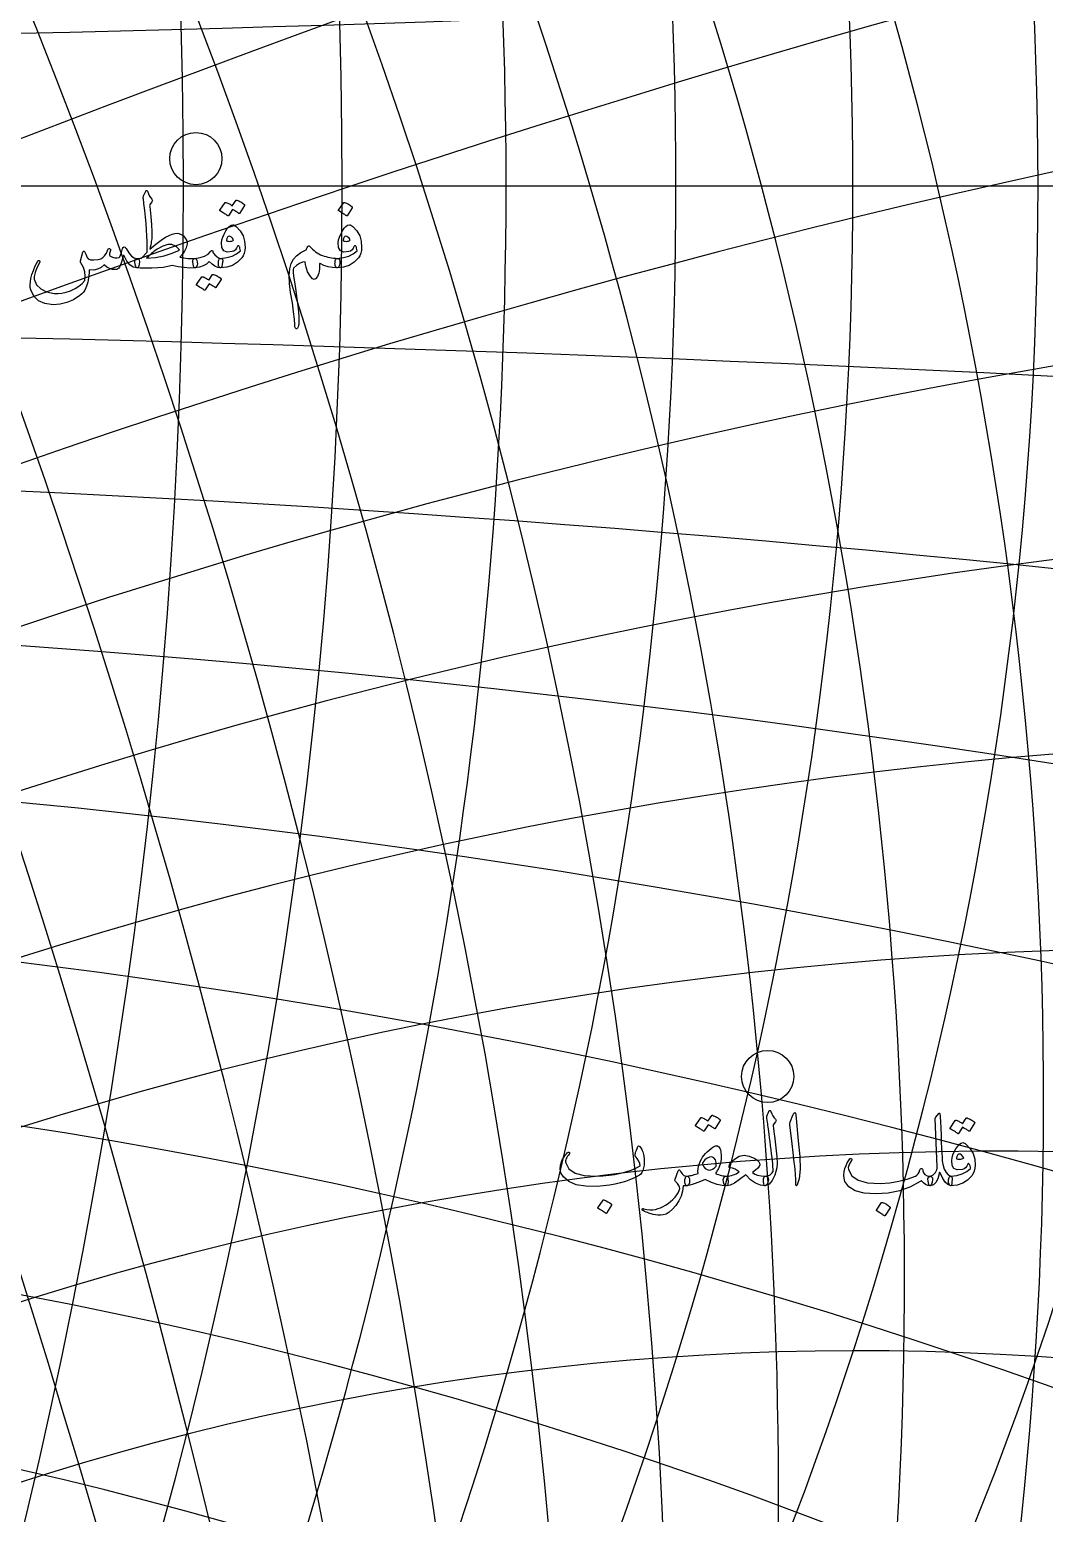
# Model space of a CAD drawing. Header units: millimetres. Extents: x -93 to 93, y -93 to 102.
# Drawn here: x 23.06 to 49.83, y -35.02 to 4.12 of the extents above; entities that cross this region are included whole.
import ezdxf

# ---------------------------------------------------------------- set-up
doc = ezdxf.new("R2010")
doc.units = ezdxf.units.MM
for name, color, linetype in [('CUT_OUTER', 1, 'Continuous'), ('ENGRAVE', 7, 'Continuous'), ('ENGRAVE_FINE', 8, 'Continuous'), ('TEXT', 5, 'Continuous')]:
    doc.layers.add(name, color=color, linetype=linetype)

msp = doc.modelspace()

# ---------------------------------------------------------------- linework, layer by layer
at = {"layer": 'CUT_OUTER'}
msp.add_arc((0.00015701156441448675, -0.00015701156441448675), 92.49984298856884, 179.91682369417126, 9.725529997695048e-05, dxfattribs=at)
at = {"layer": 'ENGRAVE'}
msp.add_lwpolyline([(-86.025, 0), (86.025, 0)], dxfattribs=at)
msp.add_lwpolyline([(-86.025, 0), (86.025, 0)], dxfattribs=at)
for centre, radius in [((0, 0), 92.5), ((0, 0), 90.23375), ((0, 0), 86.025), ((0, 0), 86.025), ((27.448223407262695, 0.7142482796384608), 0.6882), ((42.531740613020915, -23.499398480831218), 0.6882)]:
    msp.add_circle(centre, radius, dxfattribs=at)
for centre, radius, start, end in [((-15.168528515445692, 5.0011889793700714e-15), 87.3520742874712, 279.99999983752946, 80.00000016247054), ((-72.18354577202558, 9.758659094876748e-15), 112.29766206480934, 309.9999999658587, 50.000000034141294), ((-49.66655690703753, 2.7075026651397943e-15), 99.33311381407509, 299.99999995038047, 60.00000004961953), ((-31.31053940275002, 0), 91.5458928772403, 289.99999992129074, 70.00000007870972), ((-102.52060280291674, 5.6538157364751155e-15), 133.8311422056668, 319.9999999759614, 40.00000002403863), ((6.4849072553710324e-15, -495.39823081243185), 487.8720185326142, 79.99999999494844, 100.00000000505156), ((1.746591513949201e-14, -251.52027352402973), 236.35174500858403, 69.99999998957287, 110.00000001042713), ((1.1252186219478424e-14, -172.05000000000004), 148.99967072111272, 59.99999998346016, 120.00000001653984), ((-4.817300315426914e-15, -133.83114220566696), 102.5206028029169, 49.99999997596137, 130.00000002403863)]:
    msp.add_arc(centre, radius, start, end, dxfattribs=at)
at = {"layer": 'ENGRAVE_FINE'}
for centre, radius, start, end in [((-7.526212279817645, 8.119422323193695e-15), 86.3536015246665, 274.9999996725535, 85.00000032744651), ((-23.05032927888738, 3.0584866627739177e-15), 89.05963341977744, 284.9999998930846, 75.00000010691542), ((-60.23535347449013, -3.252574430796591e-15), 105.01713399820412, 304.9999999590866, 55.00000004091339), ((-40.114116292783706, 8.991473341385332e-15), 94.91808547874831, 294.9999999385643, 65.00000006143568), ((-122.85643227999053, -1.0298276959598388e-14), 149.98001059330508, 324.9999999799404, 35.00000002005959), ((-86.02499999999996, -1.1723341796468616e-14), 121.65772170314547, 314.99999997135205, 45.000000028647946), ((-6.897616614894542, -3.0111054971237197), 86.35360152466649, 298.5833330058865, 108.58333366078), ((-13.901640084243787, -6.068662150098609), 87.35207428747132, 303.5833331708634, 103.58333349580312), ((-21.125146129507776, -9.222032361257194), 89.05963341977743, 308.58333322641806, 98.58333344024845), ((6.897616614894488, 3.0111054971236766), 86.35360152466643, 118.58333300588606, 288.58333366078045), ((13.901640084243802, 6.068662150098621), 87.35207428747135, 123.5833331708634, 283.5833334958031), ((21.12514612950774, 9.22203236125717), 89.0596334197774, 128.58333322641806, 278.5833334402489), ((28.695456462856022, 12.526797518899356), 91.54589287724042, 133.58333325462377, 273.58333341204275), ((36.76375110690086, 16.04895418713696), 94.9180854787483, 138.5833332718978, 268.58333339476917), ((45.518363738590764, 19.870718093751716), 99.33311381407516, 143.58333328371396, 263.583333382953), ((55.2044454079305, 24.09910818681059), 105.01713399820419, 148.58333329241964, 258.5833333742469), ((66.15471450018525, 28.87937031206012), 112.29766206480939, 153.5833332991922, 253.58333336747432), ((78.84011867264003, 34.417093321256196), 121.65772170314563, 158.58333330468554, 248.58333336198098), ((93.95799466867241, 41.016694612257176), 133.8311422056669, 163.58333330929486, 243.58333335737166), ((112.59535833364276, 49.15270322460947), 149.9800105933053, 168.5833333132739, 238.58333335339262), ((136.55509121577236, 59.612154281255215), 172.05000000000027, 173.58333331679364, 233.58333334987333), ((169.07318010727076, 73.80769481125694), 203.55249119069325, 178.5833333199746, 228.58333334669192), ((-28.695456462855894, -12.526797518899333), 91.54589287724029, 313.58333325462377, 93.58333341204275), ((-216.61144580020107, -94.5601867434138), 251.52027352402973, 3.5833333229063555, 43.58333334376016), ((-169.07318010727133, -73.80769481125716), 203.55249119069384, 358.5833333199746, 48.583333346691916), ((-136.55509121577225, -59.61215428125522), 172.05000000000015, 353.58333331679364, 53.58333334987333), ((-112.59535833364265, -49.15270322460939), 149.98001059330514, 348.5833333132739, 58.58333335339262), ((-93.95799466867234, -41.01669461225713), 133.83114220566682, 343.58333330929486, 63.58333335737166), ((-78.84011867263983, -34.41709332125613), 121.65772170314541, 338.58333330468554, 68.58333336198143), ((-66.1547145001852, -28.879370312060082), 112.29766206480932, 333.5833332991922, 73.58333336747432), ((-55.204445407930365, -24.099108186810522), 105.01713399820405, 328.58333329241964, 78.58333337424688), ((-45.518363738590594, -19.87071809375166), 99.333113814075, 323.5833332837135, 83.58333338295301), ((-36.7637511069009, -16.04895418713698), 94.91808547874834, 318.5833332718978, 88.58333339476917), ((216.61144580020022, 94.56018674341345), 251.52027352402882, 183.58333332290636, 223.58333334376016), ((294.23532856105226, 128.4463409237675), 332.3750768260687, 188.58333332565712, 218.5833333410094), ((447.12453168464526, 195.18903563692598), 495.3982308124308, 193.58333332828192, 213.5833333383846), ((901.1466799841849, 393.38917677097555), 987.0261819587486, 198.58333333082714, 208.58333333583982), ((-901.1466799841866, -393.3891767709763), 987.0261819587504, 18.583333330827145, 28.583333335839825), ((-447.1245316846461, -195.18903563692638), 495.3982308124318, 13.583333328281924, 33.58333333838459), ((-294.23532856105163, -128.44634092376725), 332.3750768260681, 8.583333325657122, 38.58333334100939), ((-81.43778070426366, 186.55161361913161), 184.48120783683498, 268.5833333199746, 318.5833333466919), ((-100.62884889351231, 230.51308588444456), 236.35174500858386, 273.58333332290636, 313.58333334376016), ((-132.97743721920946, 304.6148270943921), 321.0496707211132, 278.5833333256571, 308.5833333410094), ((-198.20014113404963, 454.0221482995396), 487.872018532613, 283.5833333282819, 303.5833333383846), ((-394.89185951755303, 904.5889139044538), 983.2702493450466, 288.58333333082714, 298.5833333358398), ((394.89185951755076, -904.5889139044488), 983.2702493450412, 108.58333333082714, 118.58333333583982), ((198.20014113404963, -454.0221482995397), 487.87201853261314, 103.58333332828192, 123.58333333838459), ((132.97743721920935, -304.61482709439184), 321.0496707211129, 98.58333332565712, 128.5833333410094), ((1.923871620019768e-14, 987.0261819587494), 983.2702493450446, 264.99999999749366, 275.00000000250634), ((100.62884889351226, -230.5130858844444), 236.3517450085837, 93.58333332290636, 133.58333334376016), ((81.43778070426364, -186.5516136191316), 184.48120783683495, 88.5833333199746, 138.58333334669192), ((5.496776057199332e-15, -987.0261819587483), 983.2702493450436, 84.99999999749366, 95.00000000250634), ((68.83418664251226, -157.68023734527978), 148.99967072111264, 83.58333331679364, 143.58333334987333), ((-5.035503451025161e-15, -332.37507682606844), 321.0496707211127, 74.99999999232364, 105.00000000767636), ((60.00437106553631, -137.45355226620111), 122.85643227999033, 78.5833333132739, 148.58333335339262), ((-3.2206949119890005e-15, -203.55249119069396), 184.48120783683504, 64.99999998664111, 115.00000001335889), ((53.5434921311566, -122.6534511315285), 102.52060280291698, 73.58333330929486, 153.58333335737166), ((48.673120152380925, -111.4967650859517), 86.02500000000002, 68.58333330468554, 158.58333336198143), ((-2.557904218953112e-15, -149.9800105933048), 122.85643227999023, 54.99999997994041, 125.00000002005959), ((44.92832449919704, -102.91846560708598), 72.18354577202547, 63.58333329919219, 163.58333336747478)]:
    msp.add_arc(centre, radius, start, end, dxfattribs=at)
at = {"layer": 'TEXT'}
for points in [[(26.8211, -2.101), (26.7097, -2.1315), (26.5838, -2.1537), (26.4433, -2.1676), (26.2883, -2.1731), (26.2105, -2.1742), (26.1409, -2.1745), (26.0794, -2.1742), (26.026, -2.1731), (25.9809, -2.1718), (25.9438, -2.1704), (25.9149, -2.169), (25.8942, -2.1676), (25.8833, -2.1615), (25.8727, -2.1489), (25.8625, -2.1296), (25.8526, -2.1038), (25.8333, -2.0255), (25.8339, -1.9685), (25.8542, -1.9326), (25.8942, -1.9178), (26.0135, -1.9151), (26.1662, -1.7513), (26.166, -1.6147), (26.1627, -1.4711), (26.1563, -1.3205), (26.1467, -1.163), (26.1341, -0.9988), (26.1183, -0.828), (26.0994, -0.6505), (26.0774, -0.4665), (26.0747, -0.4402), (26.0722, -0.4166), (26.0698, -0.3958), (26.0677, -0.3777), (26.0655, -0.3625), (26.0632, -0.35), (26.0606, -0.3403), (26.0579, -0.3333), (26.0579, -0.307), (26.069, -0.2667), (26.0912, -0.2126), (26.1245, -0.1446), (26.1291, -0.1373), (26.1343, -0.1321), (26.1402, -0.129), (26.1467, -0.128), (26.1533, -0.1292), (26.1592, -0.1328), (26.1644, -0.1389), (26.1689, -0.1474), (26.1981, -0.2166), (26.2272, -0.2743), (26.2564, -0.3207), (26.2855, -0.3555), (26.298, -0.3715), (26.3021, -0.3888), (26.298, -0.4075), (26.2855, -0.4277), (26.2383, -0.4887), (26.2326, -0.4988), (26.2293, -0.5123), (26.2284, -0.5293), (26.23, -0.5498), (26.2607, -0.812), (26.2806, -1.0326), (26.2898, -1.2116), (26.2883, -1.349), (26.2862, -1.3735), (26.2827, -1.4027), (26.2779, -1.4366), (26.2716, -1.4752), (26.2642, -1.5183), (26.2557, -1.5658), (26.2461, -1.6175), (26.2355, -1.6736), (26.3953, -1.5437), (26.5332, -1.4398), (26.6492, -1.362), (26.7434, -1.3101), (26.8251, -1.2766), (26.8953, -1.2567), (26.9541, -1.2503), (27.0014, -1.2574), (27.0634, -1.2832), (27.1187, -1.3247), (27.1674, -1.3817), (27.2096, -1.4544), (27.2151, -1.4688), (27.2179, -1.487), (27.2179, -1.509), (27.2151, -1.5349), (27.1888, -1.6367), (27.1485, -1.7284), (27.0944, -1.8101), (27.0264, -1.8818), (27.0788, -1.8945), (27.1305, -1.905), (27.1815, -1.9132), (27.2318, -1.9192), (27.2814, -1.9228), (27.3303, -1.9237), (27.3785, -1.9221), (27.426, -1.9178), (27.4437, -1.9189), (27.4579, -1.9276), (27.4687, -1.9439), (27.476, -1.9678), (27.4852, -2.0179), (27.4878, -2.0601), (27.4838, -2.0942), (27.4732, -2.1204), (27.4588, -2.1411), (27.4461, -2.1558), (27.4352, -2.1646), (27.426, -2.1676), (27.2862, -2.1718), (27.1388, -2.162), (26.9838, -2.1385), (26.8211, -2.101)], [(28.5083, -0.386), (28.5117, -0.3826), (28.5166, -0.3805), (28.5228, -0.3798), (28.5305, -0.3805), (28.5578, -0.3907), (28.5842, -0.402), (28.6098, -0.4143), (28.6345, -0.4277), (28.6586, -0.4422), (28.6821, -0.4582), (28.705, -0.4755), (28.7275, -0.4943), (28.7318, -0.5), (28.7337, -0.5061), (28.7332, -0.5125), (28.7303, -0.5192), (28.5971, -0.7301), (28.5934, -0.7329), (28.5881, -0.7329), (28.5809, -0.7301), (28.5721, -0.7246), (28.566, -0.7195), (28.5561, -0.7124), (28.5424, -0.7035), (28.5249, -0.6927), (28.5034, -0.6798), (28.4777, -0.6646), (28.4479, -0.6471), (28.4139, -0.6275), (28.3085, -0.7912), (28.3036, -0.7962), (28.2974, -0.7974), (28.2897, -0.7948), (28.2807, -0.7884), (28.2729, -0.7829), (28.2606, -0.7745), (28.2438, -0.7634), (28.2224, -0.7496), (28.1963, -0.7329), (28.1649, -0.7135), (28.1283, -0.6913), (28.0865, -0.6663), (28.0821, -0.6622), (28.0802, -0.658), (28.0807, -0.6538), (28.0837, -0.6497), (28.2197, -0.4471), (28.2231, -0.4436), (28.228, -0.4415), (28.2342, -0.4408), (28.2419, -0.4415), (28.2651, -0.4491), (28.2877, -0.4578), (28.3095, -0.4678), (28.3307, -0.479), (28.3511, -0.4912), (28.3709, -0.5043), (28.39, -0.5183), (28.4084, -0.5331)], [(31.3499, -0.4471), (31.3533, -0.4436), (31.3582, -0.4415), (31.3644, -0.4408), (31.3721, -0.4415), (31.426, -0.4634), (31.4768, -0.4901), (31.5245, -0.5217), (31.5691, -0.5581), (31.5734, -0.5636), (31.5753, -0.5692), (31.5748, -0.5747), (31.5719, -0.5803), (31.4414, -0.7912), (31.4366, -0.7962), (31.4303, -0.7974), (31.4227, -0.7948), (31.4137, -0.7884), (31.4059, -0.7829), (31.3936, -0.7745), (31.3768, -0.7634), (31.3554, -0.7496), (31.3292, -0.7329), (31.2978, -0.7135), (31.2612, -0.6913), (31.2194, -0.6663), (31.2139, -0.6622), (31.2111, -0.658), (31.2111, -0.6538), (31.2139, -0.6497)], [(28.4195, -1.0326), (28.4386, -1.0354), (28.4597, -1.0437), (28.483, -1.0576), (28.5083, -1.077), (28.6167, -1.1925), (28.6921, -1.3226), (28.7346, -1.4672), (28.7441, -1.6265), (28.7356, -1.7094), (28.7185, -1.7833), (28.6926, -1.8481), (28.6581, -1.904), (28.5463, -2.0193), (28.416, -2.1017), (28.2674, -2.1511), (28.1003, -2.1676), (28.0835, -2.1636), (28.0691, -2.1516), (28.0572, -2.1317), (28.0476, -2.1038), (28.0441, -2.0883), (28.0417, -2.0725), (28.0406, -2.0564), (28.0407, -2.0399), (28.0416, -2.0236), (28.0431, -2.008), (28.0451, -1.9931), (28.0476, -1.9789), (28.0551, -1.9543), (28.0664, -1.9359), (28.0814, -1.9237), (28.1003, -1.9178), (28.263, -1.896), (28.4042, -1.8554), (28.5239, -1.7961), (28.622, -1.718), (28.6174, -1.679), (28.6116, -1.648), (28.6049, -1.6249), (28.5971, -1.6098), (28.5877, -1.5968), (28.579, -1.5883), (28.5711, -1.5843), (28.5638, -1.5848), (28.5587, -1.5866), (28.5548, -1.589), (28.5518, -1.5921), (28.5499, -1.5959), (28.5232, -1.6507), (28.4902, -1.6931), (28.451, -1.7229), (28.4056, -1.7402), (28.2736, -1.7505), (28.1829, -1.7146), (28.1335, -1.6325), (28.1253, -1.5044), (28.1364, -1.4308), (28.1586, -1.3545), (28.1919, -1.2754), (28.2363, -1.1936), (28.2832, -1.1231), (28.3293, -1.0729), (28.3747, -1.0427), (28.4195, -1.0326)], [(31.4969, -1.0326), (31.516, -1.0354), (31.5372, -1.0437), (31.5604, -1.0576), (31.5857, -1.077), (31.6941, -1.1925), (31.7696, -1.3226), (31.8121, -1.4672), (31.8216, -1.6265), (31.8131, -1.7094), (31.796, -1.7833), (31.7701, -1.8481), (31.7356, -1.904), (31.6237, -2.0193), (31.4935, -2.1017), (31.3448, -2.1511), (31.1778, -2.1676), (31.161, -2.1636), (31.1466, -2.1516), (31.1346, -2.1317), (31.1251, -2.1038), (31.1215, -2.0883), (31.1192, -2.0725), (31.1181, -2.0564), (31.1182, -2.0399), (31.1191, -2.0236), (31.1206, -2.008), (31.1226, -1.9931), (31.1251, -1.9789), (31.1326, -1.9543), (31.1438, -1.9359), (31.1589, -1.9237), (31.1778, -1.9178), (31.3405, -1.896), (31.4817, -1.8554), (31.6014, -1.7961), (31.6995, -1.718), (31.6948, -1.679), (31.6891, -1.648), (31.6824, -1.6249), (31.6745, -1.6098), (31.6652, -1.5968), (31.6565, -1.5883), (31.6485, -1.5843), (31.6412, -1.5848), (31.6362, -1.5866), (31.6322, -1.589), (31.6293, -1.5921), (31.6274, -1.5959), (31.6007, -1.6507), (31.5677, -1.6931), (31.5285, -1.7229), (31.4831, -1.7402), (31.3511, -1.7505), (31.2604, -1.7146), (31.2109, -1.6325), (31.2028, -1.5044), (31.2139, -1.4308), (31.2361, -1.3545), (31.2694, -1.2754), (31.3138, -1.1936), (31.3606, -1.1231), (31.4068, -1.0729), (31.4522, -1.0427), (31.4969, -1.0326)], [(26.9126, -1.5932), (26.8167, -1.5495), (26.7038, -1.5488), (26.5739, -1.5911), (26.427, -1.6764), (26.3886, -1.7033), (26.3511, -1.7312), (26.3144, -1.7602), (26.2786, -1.7902), (26.2436, -1.8209), (26.2095, -1.8519), (26.1763, -1.8833), (26.144, -1.9151), (26.3847, -1.8911), (26.6102, -1.8471), (26.8204, -1.7829), (27.0153, -1.6986), (26.9985, -1.6733), (26.9758, -1.6473), (26.9472, -1.6206), (26.9126, -1.5932)], [(28.3279, -1.3323), (28.3003, -1.3401), (28.2786, -1.3608), (28.2629, -1.3942), (28.253, -1.4405), (28.2531, -1.4478), (28.2537, -1.453), (28.2545, -1.4561), (28.2557, -1.4572), (28.2837, -1.464), (28.3119, -1.4676), (28.3406, -1.4681), (28.3695, -1.4655), (28.395, -1.4601), (28.416, -1.4523), (28.4325, -1.4421), (28.4444, -1.4294), (28.4132, -1.3849), (28.3834, -1.3538), (28.355, -1.3363), (28.3279, -1.3323)], [(31.4054, -1.3323), (31.3778, -1.3401), (31.3561, -1.3608), (31.3403, -1.3942), (31.3304, -1.4405), (31.3306, -1.4478), (31.3311, -1.453), (31.332, -1.4561), (31.3332, -1.4572), (31.3611, -1.464), (31.3894, -1.4676), (31.418, -1.4681), (31.447, -1.4655), (31.4725, -1.4601), (31.4935, -1.4523), (31.51, -1.4421), (31.5219, -1.4294), (31.4907, -1.3849), (31.4609, -1.3538), (31.4324, -1.3363), (31.4054, -1.3323)], [(25.5113, -1.6598), (25.5166, -1.6457), (25.5245, -1.6341), (25.5347, -1.6249), (25.5473, -1.6181), (25.5638, -1.6155), (25.58, -1.6216), (25.5957, -1.6364), (25.6112, -1.6598), (25.6799, -1.7737), (25.7499, -1.8547), (25.8214, -1.9028), (25.8942, -1.9178), (25.9293, -1.9265), (25.9511, -1.9553), (25.9598, -2.0042), (25.9553, -2.0732), (25.9463, -2.1145), (25.9331, -2.144), (25.9157, -2.1617), (25.8942, -2.1676), (25.7962, -2.148), (25.7076, -2.0892), (25.6283, -1.9912), (25.5584, -1.854), (25.5527, -1.8417), (25.5467, -1.8381), (25.5402, -1.8431), (25.5335, -1.8568), (25.501, -1.9591), (25.4731, -2.0413), (25.4497, -2.1034), (25.4308, -2.1454), (25.4119, -2.1757), (25.3885, -2.1974), (25.3606, -2.2104), (25.3281, -2.2148), (25.249, -2.208), (25.1727, -2.1849), (25.0992, -2.1456), (25.0284, -2.0899), (24.9486, -2.1596), (24.8564, -2.2051), (24.7516, -2.2262), (24.6344, -2.2231), (24.6306, -2.2959), (24.6247, -2.3646), (24.6167, -2.4291), (24.6066, -2.4895), (24.5945, -2.5459), (24.5803, -2.5984), (24.564, -2.6471), (24.5456, -2.6921), (24.5157, -2.7519), (24.479, -2.8065), (24.4353, -2.856), (24.3846, -2.9002), (24.2178, -3.0077), (24.0447, -3.0833), (23.8654, -3.127), (23.6798, -3.1388), (23.4671, -3.1092), (23.2982, -3.0341), (23.173, -2.9135), (23.0915, -2.7476), (23.0793, -2.6891), (23.0762, -2.6192), (23.0821, -2.5379), (23.097, -2.4451), (23.1227, -2.3429), (23.1608, -2.2335), (23.2115, -2.1168), (23.2746, -1.9928), (23.2803, -1.9843), (23.2864, -1.9782), (23.2928, -1.9746), (23.2996, -1.9733), (23.3086, -1.9742), (23.3162, -1.9768), (23.3225, -1.9811), (23.3273, -1.9872), (23.3305, -1.9943), (23.3315, -2.0018), (23.3305, -2.0096), (23.3273, -2.0177), (23.254, -2.1667), (23.2059, -2.2918), (23.1832, -2.3929), (23.1858, -2.4701), (23.2465, -2.614), (23.3537, -2.724), (23.5074, -2.7999), (23.7075, -2.8419), (23.8066, -2.8457), (23.9122, -2.835), (24.0244, -2.8097), (24.1432, -2.7698), (24.2622, -2.7163), (24.3638, -2.6532), (24.4481, -2.5804), (24.515, -2.4978), (24.5315, -2.3879), (24.5199, -2.2744), (24.4802, -2.1575), (24.4124, -2.0372), (24.4056, -2.0235), (24.402, -2.0101), (24.4014, -1.9971), (24.404, -1.9844), (24.4679, -1.7541), (24.4769, -1.7333), (24.4873, -1.7236), (24.4991, -1.725), (24.5123, -1.7375), (24.53, -1.7711), (24.547, -1.8082), (24.5633, -1.8488), (24.5789, -1.8929), (24.6077, -1.9305), (24.6663, -1.9518), (24.7547, -1.9569), (24.873, -1.9456), (24.937, -1.9274), (24.993, -1.8949), (25.0411, -1.8483), (25.0811, -1.7874), (25.0865, -1.7788), (25.0916, -1.7697), (25.0962, -1.7601), (25.1006, -1.75), (25.1047, -1.7395), (25.1089, -1.7288), (25.1131, -1.718), (25.1172, -1.7069), (25.1257, -1.6861), (25.1346, -1.6709), (25.1438, -1.6612), (25.1533, -1.657), (25.1616, -1.6568), (25.1699, -1.6591), (25.1783, -1.6638), (25.1866, -1.6709), (25.1935, -1.6783), (25.1977, -1.6868), (25.1991, -1.6964), (25.1977, -1.7069), (25.1699, -1.7874), (25.1665, -1.8119), (25.1699, -1.8325), (25.1804, -1.8493), (25.1977, -1.8623), (25.2523, -1.8871), (25.308, -1.9005), (25.3647, -1.9024), (25.4225, -1.8929), (25.4416, -1.8752), (25.4627, -1.8304), (25.486, -1.7586), (25.5113, -1.6598)], [(28.1003, -1.9178), (28.1224, -1.925), (28.1385, -1.9324), (28.1487, -1.9402), (28.1531, -1.9484), (28.1552, -1.9609), (28.1558, -1.9761), (28.1552, -1.9942), (28.1531, -2.015), (28.1425, -2.0817), (28.1302, -2.1294), (28.1161, -2.1581), (28.1003, -2.1676), (28.0254, -2.157), (27.9505, -2.1253), (27.8756, -2.0724), (27.8006, -1.9983), (27.7292, -2.0661), (27.6425, -2.1169), (27.5405, -2.1508), (27.4232, -2.1676), (27.4106, -2.165), (27.4004, -2.1572), (27.3925, -2.1442), (27.3872, -2.126), (27.365, -2.0094), (27.3625, -1.9964), (27.3636, -1.9824), (27.3681, -1.9673), (27.3761, -1.9511), (27.3853, -1.9387), (27.3962, -1.9289), (27.4089, -1.922), (27.4232, -1.9178), (27.5634, -1.897), (27.6785, -1.8596), (27.7687, -1.8055), (27.8339, -1.7347), (27.8416, -1.725), (27.8506, -1.718), (27.861, -1.7139), (27.8728, -1.7125), (27.8837, -1.7141), (27.8915, -1.7187), (27.8962, -1.7265), (27.8978, -1.7375), (27.8981, -1.7479), (27.8992, -1.7569), (27.9009, -1.7645), (27.9033, -1.7708), (27.95, -1.8268), (27.9984, -1.87), (28.0485, -1.9003), (28.1003, -1.9178)], [(30.4535, -1.6015), (30.4891, -1.6405), (30.5264, -1.6771), (30.5654, -1.7113), (30.6062, -1.743), (30.6487, -1.772), (30.6929, -1.7978), (30.7389, -1.8205), (30.7865, -1.8401), (30.8351, -1.8571), (30.8837, -1.8721), (30.9322, -1.8849), (30.9808, -1.8956), (31.0295, -1.9043), (31.0786, -1.9109), (31.128, -1.9154), (31.1778, -1.9178), (31.2155, -1.9277), (31.2396, -1.9518), (31.2501, -1.9902), (31.2472, -2.0427), (31.2356, -2.0973), (31.2201, -2.1364), (31.2009, -2.1598), (31.1778, -2.1676), (31.0547, -2.1607), (30.9378, -2.1398), (30.8271, -2.1052), (30.7227, -2.0566), (30.7179, -2.055), (30.7144, -2.0559), (30.7123, -2.0592), (30.7116, -2.0649), (30.7092, -2.1997), (30.6908, -2.3098), (30.6565, -2.3953), (30.6062, -2.4562), (30.5867, -2.4675), (30.5673, -2.4708), (30.5479, -2.4661), (30.5285, -2.4534), (30.4901, -2.4149), (30.4553, -2.3716), (30.4242, -2.3233), (30.3967, -2.2703), (30.3733, -2.2123), (30.3547, -2.1496), (30.3407, -2.0819), (30.3314, -2.0094), (30.2583, -2.0207), (30.183, -2.0517), (30.1056, -2.1026), (30.0262, -2.1731), (30.016, -2.2082), (30.0158, -2.28), (30.0257, -2.3885), (30.0456, -2.5339), (30.0814, -2.773), (30.1108, -2.9852), (30.1341, -3.1705), (30.1511, -3.3289), (30.162, -3.4603), (30.167, -3.5645), (30.1662, -3.6414), (30.1594, -3.6911), (30.1507, -3.7209), (30.1414, -3.7438), (30.1313, -3.7597), (30.1205, -3.7688), (30.1084, -3.7731), (30.097, -3.7722), (30.0862, -3.7662), (30.0761, -3.7549), (30.0676, -3.7395), (30.0616, -3.7209), (30.0579, -3.6992), (30.0567, -3.6744), (30.0468, -3.5197), (30.0255, -3.3248), (29.9927, -3.0896), (29.9485, -2.8142), (29.9171, -2.5781), (29.909, -2.3722), (29.924, -2.1966), (29.9624, -2.051), (30.0213, -1.9425), (30.1067, -1.8471), (30.2184, -1.7649), (30.3564, -1.6958), (30.3653, -1.6705), (30.3752, -1.6473), (30.3861, -1.6261), (30.398, -1.607), (30.4109, -1.5921), (30.4244, -1.5862), (30.4386, -1.5893), (30.4535, -1.6015)], [(27.8894, -2.3452), (27.8929, -2.3417), (27.8978, -2.3396), (27.904, -2.3389), (27.9116, -2.3396), (27.939, -2.3499), (27.9654, -2.3611), (27.991, -2.3735), (28.0157, -2.3868), (28.0397, -2.4014), (28.0632, -2.4173), (28.0862, -2.4347), (28.1087, -2.4534), (28.113, -2.4591), (28.1149, -2.4652), (28.1144, -2.4716), (28.1114, -2.4784), (27.9782, -2.6893), (27.9746, -2.6921), (27.9692, -2.6921), (27.9621, -2.6893), (27.9533, -2.6837), (27.9472, -2.6786), (27.9373, -2.6716), (27.9236, -2.6627), (27.9061, -2.6518), (27.8846, -2.6389), (27.8589, -2.6237), (27.8291, -2.6063), (27.7951, -2.5866), (27.6896, -2.7503), (27.6848, -2.7554), (27.6785, -2.7566), (27.6709, -2.754), (27.6619, -2.7476), (27.6541, -2.742), (27.6418, -2.7337), (27.625, -2.7226), (27.6036, -2.7087), (27.5774, -2.6921), (27.546, -2.6726), (27.5094, -2.6504), (27.4676, -2.6255), (27.4633, -2.6213), (27.4614, -2.6171), (27.4619, -2.613), (27.4649, -2.6088), (27.6008, -2.4062), (27.6043, -2.4028), (27.6092, -2.4007), (27.6154, -2.4), (27.623, -2.4007), (27.6463, -2.4082), (27.6688, -2.417), (27.6907, -2.427), (27.7118, -2.4382), (27.7323, -2.4504), (27.7521, -2.4635), (27.7712, -2.4774), (27.7895, -2.4923)], [(41.0554, -24.5303), (41.0589, -24.5268), (41.0638, -24.5248), (41.07, -24.5241), (41.0776, -24.5248), (41.105, -24.535), (41.1314, -24.5463), (41.157, -24.5586), (41.1817, -24.5719), (41.2057, -24.5865), (41.2292, -24.6025), (41.2522, -24.6198), (41.2747, -24.6385), (41.279, -24.6443), (41.2809, -24.6503), (41.2804, -24.6567), (41.2774, -24.6635), (41.1442, -24.8744), (41.1406, -24.8772), (41.1352, -24.8772), (41.1281, -24.8744), (41.1193, -24.8689), (41.1132, -24.8637), (41.1033, -24.8567), (41.0896, -24.8478), (41.0721, -24.8369), (41.0506, -24.824), (41.0249, -24.8089), (40.9951, -24.7914), (40.9611, -24.7717), (40.8556, -24.9355), (40.8508, -24.9405), (40.8445, -24.9417), (40.8369, -24.9391), (40.8279, -24.9327), (40.8201, -24.9271), (40.8078, -24.9188), (40.7909, -24.9077), (40.7696, -24.8938), (40.7434, -24.8772), (40.712, -24.8578), (40.6754, -24.8356), (40.6336, -24.8106), (40.6293, -24.8064), (40.6274, -24.8023), (40.6279, -24.7981), (40.6309, -24.7939), (40.7668, -24.5914), (40.7703, -24.5879), (40.7752, -24.5858), (40.7814, -24.5851), (40.789, -24.5858), (40.8123, -24.5934), (40.8348, -24.6021), (40.8567, -24.6121), (40.8778, -24.6233), (40.8983, -24.6355), (40.9181, -24.6486), (40.9372, -24.6626), (40.9555, -24.6774)], [(42.5123, -24.5497), (42.531, -24.5045), (42.5456, -24.4686), (42.556, -24.442), (42.5623, -24.4249), (42.5671, -24.4139), (42.5734, -24.4061), (42.581, -24.4014), (42.59, -24.3999), (42.6002, -24.4016), (42.6087, -24.4068), (42.6155, -24.4155), (42.6205, -24.4276), (42.6436, -24.4871), (42.6712, -24.5407), (42.7033, -24.5884), (42.7399, -24.6302), (42.7501, -24.6436), (42.753, -24.6587), (42.7487, -24.6755), (42.7371, -24.694), (42.676, -24.7801), (42.6802, -24.8186), (42.6844, -24.8564), (42.6885, -24.8935), (42.6927, -24.9299), (42.6969, -24.9656), (42.701, -25.0007), (42.7052, -25.035), (42.7093, -25.0687), (42.7477, -25.3802), (42.7711, -25.6237), (42.7796, -25.7992), (42.7732, -25.9067), (42.7208, -26.1018), (42.6525, -26.246), (42.5682, -26.3391), (42.4679, -26.3812), (42.4651, -26.3812), (42.4624, -26.3812), (42.4596, -26.3812), (42.4568, -26.3812), (42.4403, -26.3656), (42.4298, -26.3299), (42.4251, -26.2741), (42.4263, -26.1981), (42.4289, -26.17), (42.4367, -26.1495), (42.4497, -26.1367), (42.4679, -26.1315), (42.5383, -26.1174), (42.597, -26.0919), (42.6438, -26.055), (42.6788, -26.0066), (42.6765, -25.9485), (42.6722, -25.8824), (42.6661, -25.8084), (42.658, -25.7263), (42.6482, -25.6367), (42.6368, -25.5397), (42.6239, -25.4355), (42.6094, -25.324), (42.5961, -25.2143), (42.5838, -25.1158), (42.5725, -25.0284), (42.5623, -24.9521), (42.5534, -24.8869), (42.5463, -24.8328), (42.5409, -24.7898), (42.5373, -24.7579), (42.5095, -24.5997), (42.5087, -24.5841), (42.5088, -24.5705), (42.5101, -24.5591), (42.5123, -24.5497)], [(43.2005, -24.522), (43.2271, -24.4706), (43.2484, -24.4526), (43.2645, -24.4679), (43.2754, -24.5164), (43.3393, -25.1963), (43.3772, -25.6136), (43.3857, -25.9469), (43.3648, -26.1964), (43.3143, -26.3618), (43.3051, -26.3753), (43.2969, -26.3826), (43.2898, -26.3837), (43.2838, -26.3785), (43.2789, -26.3703), (43.2754, -26.3597), (43.2734, -26.3467), (43.2727, -26.3313), (43.2727, -26.2111), (43.2671, -26.0836), (43.256, -25.9489), (43.2394, -25.8068), (43.2357, -25.7697), (43.2248, -25.6694), (43.2066, -25.5061), (43.1811, -25.2796), (43.12, -24.7773), (43.1187, -24.7506), (43.12, -24.7259), (43.1242, -24.7034), (43.1311, -24.6829)], [(47.3658, -26.1315), (47.3804, -26.1396), (47.3908, -26.1558), (47.397, -26.1799), (47.3991, -26.212), (47.3949, -26.2871), (47.388, -26.3403), (47.3783, -26.3717), (47.3658, -26.3812), (47.2893, -26.353), (47.218, -26.2904), (47.1519, -26.1934), (47.0911, -26.0621), (47.0784, -26.0377), (47.0682, -26.0309), (47.0604, -26.0418), (47.055, -26.0704), (47.0234, -26.2043), (46.9731, -26.3008), (46.9041, -26.3597), (46.8163, -26.3812), (46.8082, -26.3793), (46.8004, -26.3736), (46.7929, -26.3641), (46.7858, -26.3507), (46.7627, -26.2652), (46.7601, -26.2002), (46.778, -26.1556), (46.8163, -26.1315), (46.862, -26.1138), (46.9017, -26.0912), (46.9355, -26.0638), (46.9634, -26.0316), (46.9815, -25.999), (46.9939, -25.9622), (47.0009, -25.9213), (47.0023, -25.8762), (46.9551, -24.6191), (46.9558, -24.6026), (46.9579, -24.5893), (46.9613, -24.579), (46.9662, -24.5719), (47.0467, -24.4776), (47.059, -24.467), (47.0682, -24.4658), (47.0742, -24.4739), (47.0772, -24.4915), (47.0801, -24.5263), (47.0831, -24.5643), (47.0863, -24.6054), (47.0897, -24.6496), (47.0929, -24.697), (47.0956, -24.7475), (47.0977, -24.801), (47.0994, -24.8578), (47.1063, -25.0573), (47.1133, -25.2341), (47.1202, -25.3882), (47.1271, -25.5196), (47.1339, -25.6281), (47.1403, -25.7135), (47.1464, -25.7759), (47.1521, -25.8151), (47.1904, -25.9411), (47.2388, -26.0357), (47.2973, -26.0992), (47.3658, -26.1315)], [(47.7709, -24.5997), (47.7744, -24.5962), (47.7793, -24.5941), (47.7855, -24.5934), (47.7931, -24.5941), (47.8205, -24.6044), (47.8469, -24.6156), (47.8725, -24.628), (47.8972, -24.6413), (47.9212, -24.6559), (47.9447, -24.6718), (47.9677, -24.6892), (47.9902, -24.7079), (47.9945, -24.7136), (47.9964, -24.7197), (47.9959, -24.7261), (47.9929, -24.7329), (47.8597, -24.9438), (47.8561, -24.9466), (47.8507, -24.9466), (47.8436, -24.9438), (47.8348, -24.9382), (47.8287, -24.9331), (47.8188, -24.9261), (47.8051, -24.9172), (47.7876, -24.9063), (47.7661, -24.8934), (47.7404, -24.8782), (47.7106, -24.8608), (47.6766, -24.8411), (47.5711, -25.0048), (47.5663, -25.0099), (47.56, -25.0111), (47.5524, -25.0085), (47.5434, -25.0021), (47.5356, -24.9965), (47.5233, -24.9882), (47.5064, -24.9771), (47.4851, -24.9632), (47.4589, -24.9466), (47.4275, -24.9271), (47.3909, -24.9049), (47.3491, -24.88), (47.3448, -24.8758), (47.3429, -24.8716), (47.3434, -24.8675), (47.3464, -24.8633), (47.4823, -24.6607), (47.4858, -24.6573), (47.4907, -24.6552), (47.4969, -24.6545), (47.5045, -24.6552), (47.5278, -24.6627), (47.5503, -24.6715), (47.5722, -24.6815), (47.5933, -24.6926), (47.6138, -24.7049), (47.6336, -24.718), (47.6527, -24.7319), (47.671, -24.7468)], [(39.1601, -25.3489), (39.1788, -25.3724), (39.1958, -25.3982), (39.2114, -25.4265), (39.2253, -25.4572), (39.2377, -25.4901), (39.2486, -25.5251), (39.2578, -25.5623), (39.2656, -25.6015), (39.2756, -25.6802), (39.2781, -25.7582), (39.2728, -25.8356), (39.26, -25.9123), (39.2406, -25.9806), (39.2156, -26.0357), (39.1851, -26.0777), (39.149, -26.1065), (39.0345, -26.167), (38.9131, -26.221), (38.7848, -26.2683), (38.6495, -26.3091), (38.5073, -26.3429), (38.3581, -26.3694), (38.202, -26.3887), (38.039, -26.4007), (37.7334, -26.3975), (37.4826, -26.3549), (37.2866, -26.2727), (37.1455, -26.1509), (37.0875, -26.0557), (37.0608, -25.9532), (37.0653, -25.8434), (37.1011, -25.7263), (37.1131, -25.7011), (37.1271, -25.6753), (37.143, -25.6491), (37.1607, -25.6223), (37.1804, -25.595), (37.202, -25.5671), (37.2255, -25.5388), (37.2509, -25.5099), (37.2594, -25.5017), (37.2683, -25.4967), (37.2775, -25.4948), (37.287, -25.496), (37.2934, -25.4984), (37.2988, -25.5029), (37.3031, -25.5095), (37.3064, -25.5182), (37.308, -25.5264), (37.3071, -25.5342), (37.3038, -25.5416), (37.2981, -25.5487), (37.2743, -25.577), (37.253, -25.6063), (37.2341, -25.6367), (37.2176, -25.6681), (37.2063, -25.6981), (37.2003, -25.727), (37.1994, -25.755), (37.2037, -25.7818), (37.2905, -25.9388), (37.4535, -26.0489), (37.6928, -26.1122), (38.0085, -26.1287), (38.182, -26.122), (38.3474, -26.1076), (38.5046, -26.0853), (38.6537, -26.0552), (38.7948, -26.0173), (38.9281, -25.9716), (39.0535, -25.9181), (39.1712, -25.8568), (39.1598, -25.7995), (39.1338, -25.736), (39.0932, -25.6663), (39.038, -25.5904), (39.0363, -25.5831), (39.0366, -25.5695), (39.0391, -25.5498), (39.0436, -25.5238), (39.0448, -25.5212), (39.0456, -25.5189), (39.0462, -25.517), (39.0463, -25.5154), (39.0554, -25.4801), (39.0685, -25.4405), (39.0859, -25.3968), (39.1074, -25.3489), (39.1169, -25.3344), (39.1289, -25.3295), (39.1433, -25.3344), (39.1601, -25.3489)], [(41.1886, -25.3295), (41.1926, -25.3296), (41.1963, -25.3299), (41.1996, -25.3303), (41.2025, -25.3309), (41.2053, -25.3317), (41.2081, -25.3326), (41.2108, -25.3338), (41.2136, -25.3351), (41.244, -25.3602), (41.2684, -25.394), (41.287, -25.4365), (41.2996, -25.4877), (41.3102, -25.5916), (41.3059, -25.6923), (41.2866, -25.79), (41.2525, -25.8845), (41.2424, -25.9067), (41.2317, -25.9289), (41.2202, -25.9511), (41.2081, -25.9733), (41.1952, -25.9955), (41.1817, -26.0177), (41.1675, -26.0399), (41.1526, -26.0621), (41.1949, -26.0766), (41.2358, -26.0895), (41.2754, -26.1009), (41.3135, -26.1107), (41.3503, -26.1187), (41.3857, -26.1249), (41.4197, -26.1291), (41.4523, -26.1315), (41.4648, -26.1358), (41.4745, -26.1488), (41.4814, -26.1705), (41.4856, -26.2009), (41.4897, -26.2777), (41.4856, -26.3334), (41.4731, -26.3679), (41.4523, -26.3812), (41.3333, -26.3805), (41.1984, -26.3535), (41.0475, -26.3001), (40.8806, -26.2203), (40.8246, -26.2466), (40.762, -26.273), (40.6928, -26.2994), (40.617, -26.3257), (40.5412, -26.35), (40.4803, -26.3674), (40.4344, -26.3778), (40.4033, -26.3812), (40.3877, -26.3774), (40.3742, -26.366), (40.3627, -26.3469), (40.3534, -26.3202), (40.3498, -26.3049), (40.3475, -26.2897), (40.3463, -26.2744), (40.3464, -26.2591), (40.3474, -26.2439), (40.3489, -26.2286), (40.3509, -26.2133), (40.3534, -26.1981), (40.3617, -26.17), (40.3728, -26.1495), (40.3867, -26.1367), (40.4033, -26.1315), (40.443, -26.1243), (40.4817, -26.1166), (40.5193, -26.1083), (40.5559, -26.0996), (40.5918, -26.0903), (40.6274, -26.0805), (40.6626, -26.0702), (40.6975, -26.0593), (40.6923, -25.9971), (40.6961, -25.9324), (40.7089, -25.8653), (40.7308, -25.7957), (40.755, -25.7397), (40.7831, -25.6854), (40.8153, -25.6329), (40.8515, -25.582), (40.892, -25.533), (40.9372, -25.4856), (40.987, -25.44), (41.0416, -25.3961), (41.0841, -25.367), (41.1227, -25.3462), (41.1576, -25.3337), (41.1886, -25.3295)], [(47.6821, -25.2463), (47.7012, -25.249), (47.7224, -25.2574), (47.7456, -25.2712), (47.7709, -25.2907), (47.8793, -25.4062), (47.9548, -25.5362), (47.9973, -25.6809), (48.0068, -25.8401), (47.9983, -25.923), (47.9811, -25.9969), (47.9553, -26.0618), (47.9208, -26.1176), (47.8089, -26.2329), (47.6787, -26.3153), (47.53, -26.3648), (47.363, -26.3812), (47.3462, -26.3772), (47.3318, -26.3653), (47.3198, -26.3453), (47.3103, -26.3174), (47.3067, -26.302), (47.3044, -26.2862), (47.3033, -26.2701), (47.3034, -26.2536), (47.3043, -26.2373), (47.3058, -26.2217), (47.3078, -26.2068), (47.3103, -26.1925), (47.3177, -26.1679), (47.329, -26.1495), (47.3441, -26.1374), (47.363, -26.1315), (47.5257, -26.1096), (47.6669, -26.069), (47.7865, -26.0097), (47.8847, -25.9317), (47.88, -25.8927), (47.8743, -25.8616), (47.8675, -25.8386), (47.8597, -25.8235), (47.8504, -25.8105), (47.8417, -25.802), (47.8337, -25.798), (47.8264, -25.7985), (47.8214, -25.8002), (47.8174, -25.8026), (47.8145, -25.8058), (47.8126, -25.8096), (47.7859, -25.8644), (47.7529, -25.9067), (47.7137, -25.9365), (47.6683, -25.9539), (47.5363, -25.9641), (47.4456, -25.9282), (47.3961, -25.8462), (47.388, -25.718), (47.3991, -25.6445), (47.4213, -25.5682), (47.4546, -25.4891), (47.499, -25.4072), (47.5458, -25.3368), (47.592, -25.2865), (47.6374, -25.2563), (47.6821, -25.2463)], [(41.0638, -25.6237), (40.9987, -25.6273), (40.9368, -25.6521), (40.878, -25.6981), (40.8223, -25.7652), (40.8128, -25.7874), (40.8147, -25.8151), (40.8281, -25.8484), (40.8529, -25.8873), (40.8856, -25.9237), (40.9202, -25.9497), (40.9564, -25.9653), (40.9944, -25.9705), (41.036, -25.9638), (41.0804, -25.9435), (41.1276, -25.9097), (41.1775, -25.8623), (41.1736, -25.7693), (41.1533, -25.6986), (41.1167, -25.65), (41.0638, -25.6237)], [(42.4679, -26.1315), (42.5085, -26.1376), (42.5359, -26.1558), (42.5501, -26.1861), (42.5512, -26.2286), (42.5376, -26.2943), (42.5193, -26.3417), (42.496, -26.3707), (42.4679, -26.3812), (42.3401, -26.3696), (42.2119, -26.3181), (42.0834, -26.2267), (41.9545, -26.0954), (41.792, -26.2215), (41.6541, -26.3112), (41.5409, -26.3644), (41.4523, -26.3812), (41.423, -26.3746), (41.3988, -26.3549), (41.3799, -26.3219), (41.3662, -26.2758), (41.3623, -26.2147), (41.3753, -26.1703), (41.4053, -26.1426), (41.4523, -26.1315), (41.495, -26.1273), (41.5372, -26.1204), (41.579, -26.1107), (41.6202, -26.0982), (41.6608, -26.0828), (41.701, -26.0642), (41.7406, -26.0425), (41.7797, -26.0177), (41.7317, -25.9785), (41.6736, -25.9469), (41.6054, -25.923), (41.5272, -25.9067), (41.5201, -25.9038), (41.5154, -25.8977), (41.5131, -25.8885), (41.5133, -25.8762), (41.5265, -25.8337), (41.5549, -25.7867), (41.5986, -25.7352), (41.6576, -25.6792), (41.7806, -25.6055), (41.9108, -25.5786), (42.0484, -25.5985), (42.1932, -25.6653), (42.2546, -25.708), (42.2973, -25.7499), (42.3212, -25.7912), (42.3264, -25.8318), (42.3111, -25.8755), (42.2737, -25.9234), (42.214, -25.9754), (42.1321, -26.0316), (42.1906, -26.0753), (42.266, -26.1065), (42.3585, -26.1252), (42.4679, -26.1315)], [(44.699, -25.6764), (44.7089, -25.6656), (44.7191, -25.6611), (44.7297, -25.6629), (44.7406, -25.6708), (44.749, -25.6812), (44.7517, -25.693), (44.749, -25.7062), (44.7406, -25.7208), (44.6983, -25.7863), (44.6713, -25.847), (44.6595, -25.9029), (44.6629, -25.9539), (44.7498, -26.1214), (44.9189, -26.2383), (45.1702, -26.3046), (45.5038, -26.3202), (45.7513, -26.302), (45.9887, -26.264), (46.2161, -26.2062), (46.4334, -26.1287), (46.4717, -26.106), (46.5035, -26.0711), (46.5286, -26.0241), (46.5472, -25.965), (46.5534, -25.9482), (46.5638, -25.9365), (46.5784, -25.9301), (46.5971, -25.9289), (46.6105, -25.9346), (46.62, -25.9463), (46.6257, -25.9638), (46.6276, -25.9872), (46.6406, -26.0451), (46.6769, -26.0885), (46.7364, -26.1173), (46.8191, -26.1315), (46.8489, -26.1381), (46.8691, -26.1551), (46.8795, -26.1825), (46.8802, -26.2203), (46.8701, -26.2907), (46.8566, -26.341), (46.8396, -26.3712), (46.8191, -26.3812), (46.7582, -26.3733), (46.7005, -26.3493), (46.6459, -26.3094), (46.5943, -26.2536), (46.59, -26.2513), (46.5825, -26.2529), (46.572, -26.2583), (46.5583, -26.2675), (46.2995, -26.4131), (46.0171, -26.5172), (45.7112, -26.5796), (45.3817, -26.6005), (45.0771, -26.5796), (44.8405, -26.5172), (44.672, -26.4131), (44.5714, -26.2675), (44.5485, -26.1861), (44.5408, -26.103), (44.5485, -26.0182), (44.5714, -25.9317), (44.6022, -25.8512), (44.6338, -25.7818), (44.6661, -25.7236), (44.699, -25.6764)], [(47.5906, -25.546), (47.563, -25.5538), (47.5413, -25.5744), (47.5255, -25.6079), (47.5156, -25.6542), (47.5158, -25.6615), (47.5163, -25.6667), (47.5172, -25.6698), (47.5184, -25.6708), (47.5463, -25.6776), (47.5746, -25.6812), (47.6032, -25.6818), (47.6322, -25.6792), (47.6577, -25.6738), (47.6787, -25.666), (47.6951, -25.6557), (47.7071, -25.6431), (47.6759, -25.5985), (47.6461, -25.5675), (47.6176, -25.55), (47.5906, -25.546)], [(40.0897, -26.2092), (40.1758, -25.9872), (40.1853, -25.9695), (40.1945, -25.9608), (40.2033, -25.9612), (40.2118, -25.9705), (40.2351, -26.0094), (40.2576, -26.0427), (40.2795, -26.0704), (40.3006, -26.0926), (40.3239, -26.1096), (40.3492, -26.1218), (40.3766, -26.1291), (40.4061, -26.1315), (40.4352, -26.1391), (40.456, -26.162), (40.4685, -26.2002), (40.4727, -26.2536), (40.4685, -26.3074), (40.456, -26.3465), (40.4352, -26.3712), (40.4061, -26.3812), (40.3837, -26.3823), (40.361, -26.3826), (40.3379, -26.3823), (40.3145, -26.3812), (40.3105, -26.3823), (40.3069, -26.3854), (40.3036, -26.3906), (40.3006, -26.3979), (40.2857, -26.5292), (40.2493, -26.6567), (40.1914, -26.7803), (40.1119, -26.9002), (40.0233, -27.0044), (39.9378, -27.0812), (39.8554, -27.1307), (39.7762, -27.1527), (39.7016, -27.1584), (39.6333, -27.1589), (39.5712, -27.1542), (39.5153, -27.1444), (39.488, -27.1367), (39.4588, -27.1277), (39.4276, -27.1173), (39.3946, -27.1055), (39.3598, -27.092), (39.3235, -27.0764), (39.2856, -27.0587), (39.2461, -27.0389), (39.2363, -27.0344), (39.2288, -27.0292), (39.2238, -27.0233), (39.2212, -27.0167), (39.2194, -27.0079), (39.2198, -27.0008), (39.2222, -26.9954), (39.2267, -26.9917), (39.2326, -26.9884), (39.2392, -26.9869), (39.2465, -26.9871), (39.2545, -26.989), (39.3419, -27.0067), (39.4237, -27.0153), (39.5001, -27.015), (39.5708, -27.0056), (39.6408, -26.9871), (39.7092, -26.9623), (39.7761, -26.9309), (39.8414, -26.8932), (39.9053, -26.8493), (39.968, -26.7992), (40.0295, -26.7431), (40.0897, -26.6809), (40.135, -26.6242), (40.1709, -26.5679), (40.1974, -26.5118), (40.2146, -26.4562), (40.2096, -26.4173), (40.1889, -26.3729), (40.1527, -26.323), (40.1008, -26.2675), (40.0918, -26.2555), (40.087, -26.2418), (40.0863, -26.2264), (40.0897, -26.2092)], [(38.1916, -26.7614), (38.1951, -26.7579), (38.2, -26.7559), (38.2062, -26.7552), (38.2138, -26.7559), (38.2678, -26.7777), (38.3186, -26.8044), (38.3663, -26.836), (38.4109, -26.8724), (38.4152, -26.878), (38.4171, -26.8835), (38.4166, -26.8891), (38.4136, -26.8946), (38.2832, -27.1055), (38.2784, -27.1105), (38.2721, -27.1118), (38.2645, -27.1092), (38.2555, -27.1027), (38.2477, -27.0972), (38.2353, -27.0889), (38.2185, -27.0778), (38.1972, -27.0639), (38.171, -27.0472), (38.1396, -27.0278), (38.103, -27.0056), (38.0612, -26.9806), (38.0557, -26.9765), (38.0529, -26.9723), (38.0529, -26.9681), (38.0557, -26.964)], [(45.5398, -26.828), (45.5433, -26.8245), (45.5482, -26.8225), (45.5544, -26.8218), (45.562, -26.8225), (45.616, -26.8443), (45.6668, -26.871), (45.7145, -26.9026), (45.7591, -26.939), (45.7634, -26.9446), (45.7653, -26.9501), (45.7648, -26.9557), (45.7618, -26.9612), (45.6314, -27.1721), (45.6266, -27.1771), (45.6203, -27.1784), (45.6127, -27.1758), (45.6037, -27.1693), (45.5959, -27.1638), (45.5835, -27.1555), (45.5667, -27.1444), (45.5454, -27.1305), (45.5192, -27.1138), (45.4878, -27.0944), (45.4512, -27.0722), (45.4094, -27.0472), (45.4039, -27.0431), (45.4011, -27.0389), (45.4011, -27.0347), (45.4039, -27.0306)]]:
    msp.add_lwpolyline(points, close=True, dxfattribs=at)

doc.saveas('drawing.dxf')
